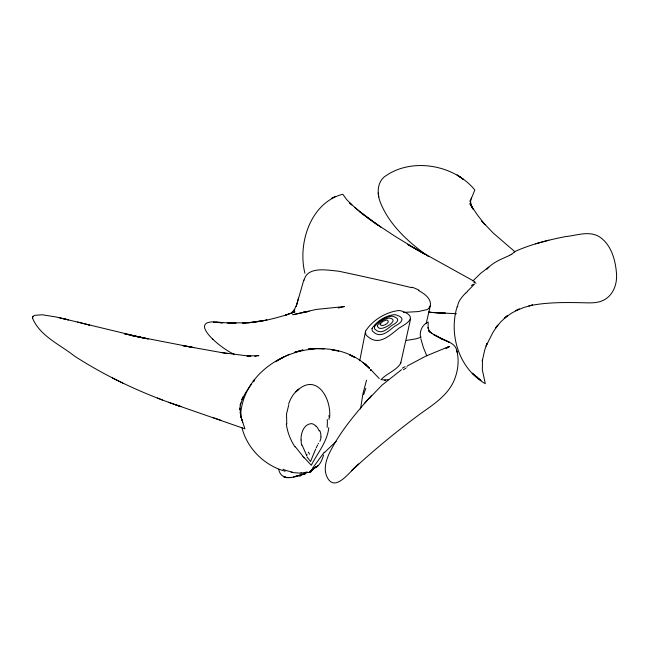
<?xml version="1.0" encoding="UTF-8"?>
<svg xmlns="http://www.w3.org/2000/svg" width="649" height="649" viewBox="0 0 649 649"><rect width="100%" height="100%" fill="white"/><g stroke="black" fill="none" stroke-linecap="round" stroke-linejoin="round"><path stroke-width="0.97" d="M369.378 368.226L364.803 363.992L369.378 368.226C327.85 325.693 241.85 357.526 240.519 417.429M240.536 414.516L240.544 411.766M301.039 439.998C300.771 433.337 303.773 423.927 311.642 423.627A9.2 7.545 76.6 0 1 316.079 426.304M457.553 306.961C457.796 301.387 461.926 297.023 465.511 293.153M304.065 280.344C307.261 265.798 327.972 270.268 338.827 271.225C363.18 276.442 387.558 281.771 411.734 287.702M370.968 370.668L370.993 370.1M360.528 408.992L362.896 393.919L366.523 380.184M328.792 427.707C327.25 441.928 317.564 452.994 311.277 465.268L304.13 457.561M365.549 331.144L365.712 334.138A8.031 4.73 11.5 0 0 368.024 336.726C379.121 346.534 390.593 334.641 399.232 327.956C407.215 323.397 417.615 317.077 403.078 311.536A7.593 4.34 12.2 0 0 398.697 310.53C385.822 312.088 372.453 320.176 365.549 331.144L359.724 360.755M514.657 252.153L514.738 251.609L493.272 233.08L481.809 221.122L485.022 224.773L477.169 214.616L469.86 203.64L472.999 209.083L471.052 204.922L472.05 207.737L470.184 200.792L470.614 203.372L470.395 199.965L470.387 202.139L471.539 197.75L471.166 198.91L474.841 189.995C453.838 164.294 410.574 156.92 383.884 177.218C376.801 183.772 377.093 194.611 380.557 202.918C389.854 225.657 409.04 242.726 428.673 256.623M380.947 379.779C386.666 373.337 396.304 370.684 400.701 363.27L410.655 318.61M426.231 323.332L430.336 305.736C431.569 298.483 424.13 293.478 418.524 290.557M298.459 298.134L296.212 306.458L303.821 279.938M323.632 455.022C322.188 459.362 320.549 464.416 316.477 466.956L316.834 466.736L314.116 468.448M457.196 306.466C448.483 334.697 458.997 368.624 485.314 383.713L482.329 369.873L482.499 359.441L482.256 361.095L484.771 349.819L487.164 343.337L486.052 346.055L493.062 332.174L497.84 325.125L495.536 328.11L501.044 321.579L507.437 315.714L504.281 318.278L511.453 313.216L519.241 308.973L515.687 310.766L524.019 307.431L532.618 305.03L528.943 305.849C547.594 301.996 566.772 302.385 585.706 302.807C591.856 303.018 598.346 302.969 603.919 300.016C613.135 295.222 617.142 284.327 616.55 274.397C615.666 260.582 611.472 244.632 599.222 236.674C588.878 230.484 576.401 235.587 565.433 236.609C548.129 240.057 530.858 244.3 514.722 251.601L511.947 254.1M430.336 305.736L428.705 308.405M58.296 317.45L68.372 319.876L56.268 317.012L42.153 314.765L34.746 315.325L33.075 316.323L32.45 317.888C39.557 335.906 60.276 344.733 74.603 356.163C107.693 377.483 143.672 394.048 180.933 406.623L168.497 402.258M32.45 317.888L33.075 316.323M288.789 404.765L286.525 414.013L286.769 424.065M296.625 304.949L293.754 310.749L294.751 309.443L290.72 313.678M288.675 403.824C290.655 398.113 293.851 392.669 298.897 389.157L295.871 391.826C315.933 371.455 331.663 397.967 329.603 417.696M315.665 449.051L310.547 461.536L307.869 458.04M243.107 397.188L241.866 399.703L243.391 396.628L240.179 405.284L240.698 403.021L239.806 409.746L239.862 407.986L241.339 418.021L240.049 412.269M316.225 447.883L316.501 447.299M318.172 443.835L318.448 443.267M316.777 446.723L317.061 446.139M317.337 445.563L317.612 444.987M242.142 399.143L245.638 392.637L251.293 384.33M312.648 468.911L310.798 472.083L306.644 472.748M474.533 284.043L467.272 291.417M312.347 468.513L324.273 452.166M370.587 370.035L370.741 369.857A28.045 1.371 -73.5 0 1 371.001 370.076M369.557 398.462L370.644 397.026M371.22 396.312L382.001 385.157L401.512 369.703M486.888 269.294C492.769 262.164 501.685 259.105 509.781 255.3M472.894 280.968L480.714 273.278L488.77 267.072M364.349 403.54L371.723 395.257M368.819 398.527C354.013 415.328 339.403 432.867 329.432 453.059C325.985 460.384 323.356 469.324 327.064 477.08C335.484 494.108 351.385 469.008 358.686 464.027L351.507 470.785C373.532 450.374 396.742 431.228 420.901 413.397C434.23 404.027 449.205 394.3 454.981 378.229C458.153 369.557 459.143 359.927 456.872 350.922C455.606 343.126 446.658 341.342 440.785 338.364L449.238 342.283L433.743 334.689L442.131 339.07L431.293 333.067L432.096 333.675L428.372 330.244L430.547 332.645L429.021 330.909L429.541 331.744L428.04 327.64L428.097 328.264L428.17 322.058C422.207 324.687 419.124 331.469 420.657 337.723M309.995 471.831L314.635 467.807L309.914 471.766M253.418 381.855L254.522 380.655M324.354 452.702L336.158 441.288M309.833 471.993L311.585 470.127L309.403 472.237M318.31 465.601L312.94 468.675M446.601 348.44L448.646 346.688L426.101 355.985L407.467 365.874M310.563 471.109L313.783 468.627M291.369 313.151L292.877 312.145L290.752 313.54L294.954 311.796L285.519 315.114L289.113 313.994C274.032 318.789 258.489 322.748 242.58 323.007L251.479 322.504L266.893 320.103L247.804 322.748M354.678 207.469L363.773 214.924L349.738 202.991L351.863 204.938L346.639 199.535L342.818 194.254C310.547 202.496 297.437 243.61 304.925 273.278M253.118 380.833L254.749 379.86M253.702 380.501L254.392 380.095M334.981 196.582L331.534 198.334M281.106 358.37L289.389 354.273M314.87 467.726L316.639 466.85M316.623 466.818L316.112 467.061L317.32 466.501L316.087 466.672M420.511 337.415L415.855 338.867L406.534 340.401M447.599 347.426L449.538 346.574L445.847 348.188M254.822 356.569L256.42 356.05M535.457 243.829L548.77 240.203M307.837 472.204L301.452 473.105M305.744 473.567L301.874 474.614L305.89 473.486C297.445 476.285 281.26 482.897 278.713 469.259M294.719 476.682L302.807 474.305L293.437 476.934M338.275 307.991L344.376 306.555L316.25 309.427L292.756 314.749L308.883 311.382M306.79 472.123L304.235 472.594M406.688 367.001L407.134 366.912M388.427 379.6L384.792 380.119L385.352 380.119L381.993 379.738M308.908 311.333L303.675 312.064L308.599 311.406M289.543 477.688L291.223 477.461L285.674 477.477L288.351 477.81M257.848 355.774L258.862 355.652L246.953 355.928L250.822 356.123L249.816 356.074M316.314 348.464L308.364 349.065L316.314 348.464L324.078 348.716L319.057 348.554M246.093 322.861L227.239 322.796L236.049 323.186L215.719 322.366L222.769 322.691C181.874 316.29 220.538 348.797 234.435 354.362M300.195 473.145L291.052 472.431M214.219 322.285L213.545 322.277L222.169 322.731L216.88 322.431M403.524 312.404L418.24 311.585L426.953 309.622A12.534 7.934 17.2 0 0 428.681 308.389M456.417 313.743L428.413 312.234L445.579 313.264L428.989 312.274M248.056 355.993L221.017 352.456M227.069 353.559L182.929 345.674L193.808 347.588L130.749 335.338L148.183 338.916L124.421 333.773L142.683 337.796L62.775 318.529M338.754 351.214L331.59 349.673L334.105 350.209M88.637 324.898L89.562 325.125L77.653 322.009M285.171 471.223C264.443 465.609 247.026 448.435 241.907 427.504M244.989 428.867L175.181 404.603M213.034 417.567L220.984 420.333M157.447 398.015L162.51 400.052M112.407 377.945L122.888 383.129M474.857 281.682L407.572 244.381L425.29 254.505L414.5 248.291M417.348 249.897L395.622 236.674L376.136 223.832M379.235 378.537L370.936 369.816M369.127 218.964L359.814 211.688L381.214 227.393M372.745 221.455L377.783 225.089L368.908 218.672M364.592 215.427L373.775 222.315M212.523 338.965L213.18 339.605M303.051 456.45L295.295 446.723M307.65 457.74L306.977 456.831M306.726 455.647L302.053 444.954M426.839 355.855L423.367 347.499L420.86 338.794M244.673 428.007L241.663 419.1L242.758 422.645M241.144 417.129L241.882 419.798M457.277 352.634L456.872 350.922M378.205 192.988L378.789 197.004M328.97 417.94L329.075 419.441M400.668 362.32L400.701 363.27M473.859 282.542A13.004 3.821 -32.4 0 1 475.993 283.24M471.409 285.511A22.09 5.387 -51.6 0 1 473.413 284.189M511.712 254.157A10.992 1.744 -20 0 1 509.546 255.333M465.617 293.356A24.751 9.273 -49.1 0 1 467.337 291.652M421.104 337.058A12.25 6.247 5.8 0 1 420.471 337.391M411.977 287.183A28.726 14.74 16.6 0 1 419.011 290.184M402.412 368.145A47.62 10.79 -52.6 0 1 405.122 366.709M403.386 369.752A35.825 8.275 -53.6 0 1 405.941 368.259M370.255 370.222A36.028 1.72 -72.7 0 1 370.701 369.679M363.635 394.6A41.122 1.793 -72.2 0 1 365.793 388.337M327.266 419.497A42.234 37.869 77.7 0 1 327.112 427.407M328.84 415.685A43.467 43.329 -17.7 0 1 328.921 416.431M294.979 446.918A48.789 40.928 51.1 0 1 286.347 424.048M304.008 457.715A49.697 32.864 52 0 1 302.929 456.604M309.605 454.154A27.899 16.582 61.5 0 1 308.251 452.085M301.671 445.198A23.291 20.208 67 0 1 301.128 440.006M316.193 426.166A14.408 12.266 85.8 0 1 319.194 430.977M319.787 430.611A10.765 8.77 84.1 0 1 320.882 436.834M321.012 436.964A11.422 7.812 83.3 0 1 319.892 441.32M307.253 454.819A41.212 3.083 -15.5 0 1 306.693 455.006M292.172 471.864A47.807 15.284 -11.2 0 1 283.013 469.195M301.607 472.886A49.3 23.721 -24.3 0 1 300.357 472.926M300.106 476.585A27.607 12.331 -34.2 0 1 299.862 476.52M380.127 323.956L380.168 324.524A1.517 0.884 11.7 0 0 380.614 325.003C382.853 327.145 391.169 322.131 387.339 320.192A1.468 0.852 11.8 0 0 386.488 319.989L382.845 321.401L380.127 323.956M377.418 325.392L377.491 326.431A2.823 1.647 11.6 0 0 378.31 327.331C380.817 332.02 399.476 320.403 390.763 318.408A2.718 1.566 11.9 0 0 389.197 318.051C384.622 318.602 379.852 321.474 377.418 325.392M374.392 326.982L374.497 328.524A4.162 2.434 11.6 0 0 375.706 329.854C381.466 334.908 387.404 328.775 391.915 325.344C396.077 323.324 401.504 319.243 394.016 316.72A3.991 2.296 12 0 0 391.712 316.193C384.987 317.004 377.986 321.231 374.392 326.982M372.031 328.475L372.161 330.463A5.354 3.131 11.6 0 0 373.71 332.174C381.109 338.689 388.751 330.787 394.527 326.358C399.873 323.762 406.769 318.529 397.188 315.317A5.111 2.937 12 0 0 394.235 314.643C385.611 315.69 376.639 321.109 372.031 328.475M278.161 360.122L275.387 361.744L283.832 356.909L278.161 360.122M297.704 351.401L294.873 352.188L303.042 349.981L297.704 351.401M286.485 477.623L283.791 476.764L286.485 477.623M353.283 356.642L349.673 354.946L355.165 357.567L353.283 356.642M459.979 176.966L457.123 174.938L463.483 179.473L459.979 176.966M480.885 380.338L476.179 376.55L480.885 380.338M364.527 363.813L362.799 362.393L366.198 365.209L364.527 363.813M476.958 377.207L472.35 373.272L476.958 377.207"/></g></svg>
